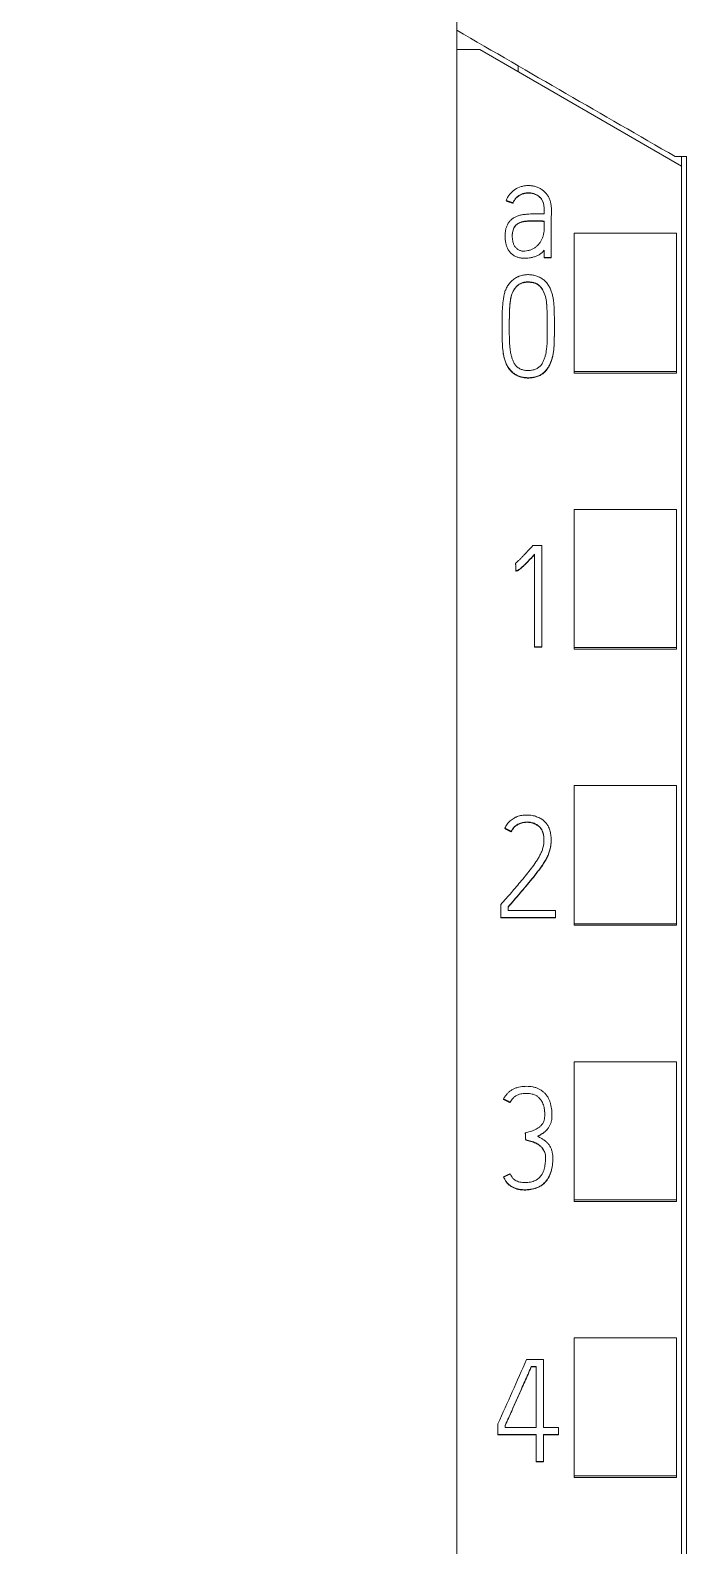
# Model space of a CAD drawing. Header units: millimetres. Extents: x 1359 to 3577, y 1333 to 3557.
# Drawn here: x 2793.03 to 2805.95, y 3288.5 to 3318.14 of the extents above; entities that cross this region are included whole.
import ezdxf

# ---------------------------------------------------------------- set-up
doc = ezdxf.new("R2010")
doc.units = ezdxf.units.MM
doc.set_wipeout_variables(frame=1)
doc.layers.add('000-PI-Oprema', color=30, linetype='Continuous', lineweight=5)
doc.layers.add('002-PI-Kabelska kanalica', color=150, linetype='Continuous')

# ---------------------------------------------------------------- blocks, each defined once
blk = doc.blocks.new('S7-1500 DQ HF - 6ES7522-1BL01-0AB0')
blk.add_wipeout([(0, 147), (34.8, 147), (34.8, 0), (0, 0)])
at = {"layer": '000-PI-Oprema', "color": 0, "linetype": 'ByBlock', "lineweight": 0}
for p, q in [((0, 134.961), (0, 134.681)), ((0, 134.681), (0, 21.262)), ((0.45, 134.681), (0, 134.681)), ((0.45, 134.681), (4.4, 132.4)), ((1.2, 134.248), (1.2, 134.365)), ((4.5, 132.586), (4.278, 132.586)), ((4.5, 132.586), (4.278, 132.586)), ((4.4, 132.586), (4.4, 132.4)), ((4.4, 132.4), (4.4, 23.585)), ((0.97, 131.724), (0.97, 131.717)), ((1.103, 131.679), (1.103, 131.673)), ((1.711, 131.324), (1.711, 131.186)), ((1.854, 131.523), (1.854, 131.529)), ((0.947, 131.034), (0.947, 131.028)), ((2.3, 128.383), (2.3, 131.086)), ((4.3, 131.086), (2.3, 131.086)), ((4.3, 128.383), (4.3, 131.086)), ((1.711, 130.755), (1.711, 130.612)), ((1.711, 130.612), (1.711, 130.605)), ((1.711, 130.612), (1.852, 130.612)), ((1.852, 130.605), (1.711, 130.605)), ((1.852, 130.612), (1.852, 130.605)), ((0.888, 129.28), (0.888, 129.273)), ((1.912, 129.232), (1.912, 129.238)), ((2.3, 128.349), (2.3, 128.383)), ((4.3, 128.383), (2.3, 128.383)), ((4.3, 128.349), (4.3, 128.383)), ((4.3, 128.349), (2.3, 128.349)), ((2.3, 122.981), (2.3, 125.684)), ((4.3, 125.684), (2.3, 125.684)), ((4.3, 122.981), (4.3, 125.684)), ((1.664, 124.977), (1.489, 124.977)), ((1.525, 124.806), (1.525, 122.995)), ((1.664, 122.995), (1.664, 124.977)), ((1.153, 124.632), (1.153, 124.626)), ((1.161, 124.485), (1.161, 124.479)), ((1.525, 122.995), (1.525, 122.989)), ((1.525, 122.995), (1.664, 122.995)), ((1.664, 122.989), (1.525, 122.989)), ((1.664, 122.995), (1.664, 122.989)), ((4.3, 122.981), (2.3, 122.981)), ((2.3, 122.949), (2.3, 122.981)), ((4.3, 122.949), (2.3, 122.949)), ((4.3, 122.949), (4.3, 122.981)), ((2.3, 117.58), (2.3, 120.283)), ((4.3, 120.283), (2.3, 120.283)), ((4.3, 117.58), (4.3, 120.283)), ((0.942, 119.448), (0.942, 119.442)), ((1.067, 119.385), (1.067, 119.378)), ((1.849, 119.217), (1.849, 119.223)), ((0.867, 117.957), (0.867, 117.703)), ((0.867, 117.703), (1.933, 117.703)), ((0.867, 117.703), (0.867, 117.697)), ((1.933, 117.697), (0.867, 117.697)), ((1.006, 117.841), (1.006, 117.907)), ((1.933, 117.841), (1.006, 117.841)), ((1.933, 117.703), (1.933, 117.841)), ((1.933, 117.703), (1.933, 117.697)), ((4.3, 117.58), (2.3, 117.58)), ((2.3, 117.549), (2.3, 117.58)), ((4.3, 117.549), (2.3, 117.549)), ((4.3, 117.549), (4.3, 117.58)), ((2.3, 112.178), (2.3, 114.881)), ((4.3, 114.881), (2.3, 114.881)), ((4.3, 112.178), (4.3, 114.881)), ((0.919, 114.15), (0.919, 114.144)), ((1.046, 114.087), (1.046, 114.081)), ((1.865, 113.833), (1.865, 113.839)), ((1.343, 113.487), (1.343, 113.481)), ((1.351, 113.349), (1.351, 113.343)), ((1.881, 112.982), (1.881, 112.989)), ((0.919, 112.628), (0.919, 112.622)), ((4.3, 112.178), (2.3, 112.178)), ((2.3, 112.149), (2.3, 112.178)), ((4.3, 112.149), (2.3, 112.149)), ((4.3, 112.149), (4.3, 112.178)), ((2.3, 106.777), (2.3, 109.479)), ((4.3, 109.479), (2.3, 109.479)), ((4.3, 106.777), (4.3, 109.479)), ((1.368, 109.054), (1.698, 109.054)), ((1.46, 108.916), (1.46, 108.909)), ((1.557, 108.916), (1.46, 108.916)), ((1.46, 108.909), (1.557, 108.909)), ((1.557, 107.727), (1.557, 108.916)), ((1.698, 109.054), (1.698, 107.727)), ((0.808, 107.589), (0.808, 107.794)), ((0.946, 107.763), (0.946, 107.727)), ((0.946, 107.727), (1.557, 107.727)), ((1.698, 107.727), (1.992, 107.727)), ((1.992, 107.727), (1.992, 107.589)), ((0.808, 107.589), (0.808, 107.583)), ((1.557, 107.589), (0.808, 107.589)), ((0.808, 107.583), (1.557, 107.583)), ((1.557, 107.062), (1.557, 107.589)), ((1.698, 107.589), (1.698, 107.062)), ((1.992, 107.589), (1.698, 107.589)), ((1.698, 107.583), (1.992, 107.583)), ((1.992, 107.589), (1.992, 107.583)), ((1.557, 107.062), (1.557, 107.055)), ((1.698, 107.062), (1.557, 107.062)), ((1.557, 107.055), (1.698, 107.055)), ((1.698, 107.062), (1.698, 107.055)), ((2.3, 106.749), (2.3, 106.777)), ((4.3, 106.777), (2.3, 106.777)), ((4.3, 106.749), (2.3, 106.749)), ((4.3, 106.749), (4.3, 106.777))]:
    blk.add_line(p, q, dxfattribs=at)
blk.add_polyline3d([(0.97, 131.717, 0), (0.973, 131.717, 0), (0.975, 131.716, 0), (0.978, 131.715, 0), (0.981, 131.714, 0), (0.983, 131.713, 0), (0.986, 131.712, 0), (0.989, 131.711, 0), (0.991, 131.71, 0), (0.994, 131.709, 0), (0.997, 131.709, 0), (0.999, 131.708, 0), (1.002, 131.707, 0), (1.005, 131.706, 0), (1.007, 131.705, 0), (1.01, 131.704, 0), (1.013, 131.703, 0), (1.015, 131.702, 0), (1.018, 131.702, 0), (1.021, 131.701, 0), (1.023, 131.7, 0), (1.026, 131.699, 0), (1.029, 131.698, 0), (1.031, 131.697, 0), (1.034, 131.696, 0), (1.037, 131.695, 0), (1.039, 131.694, 0), (1.042, 131.694, 0), (1.045, 131.693, 0), (1.047, 131.692, 0), (1.05, 131.691, 0), (1.053, 131.69, 0), (1.055, 131.689, 0), (1.058, 131.688, 0), (1.061, 131.687, 0), (1.063, 131.687, 0), (1.066, 131.686, 0), (1.069, 131.685, 0), (1.071, 131.684, 0), (1.074, 131.683, 0), (1.077, 131.682, 0), (1.079, 131.681, 0), (1.082, 131.68, 0), (1.085, 131.679, 0), (1.087, 131.679, 0), (1.09, 131.678, 0), (1.093, 131.677, 0), (1.095, 131.676, 0), (1.098, 131.675, 0), (1.101, 131.674, 0), (1.103, 131.673, 0)], dxfattribs=at)
at = {"layer": '000-PI-Oprema', "color": 7, "linetype": 'Continuous', "lineweight": 13}
blk.add_ellipse((-13.128, 13.496), major_axis=(445.97, 1008.13), ratio=0.023126, start_param=1.486101, end_param=1.487357, dxfattribs=at)
at = {"layer": '000-PI-Oprema', "color": 0, "linetype": 'ByBlock', "lineweight": 0}
for points in [[(4.278, 132.586), (2.852, 133.409), (1.426, 134.232), (0, 135.056)], [(1.854, 131.523), (1.854, 131.496), (1.854, 131.469), (1.853, 131.442)]]:
    blk.add_open_spline(points, degree=3, dxfattribs=at)
for points, knots in [([(4.5, 132.586), (4.5, 129.542), (4.5, 119.972), (4.5, 105.802), (4.5, 91.235), (4.5, 77.025), (4.5, 62.731), (4.5, 47.245), (4.5, 34.605), (4.5, 26.64), (4.5, 23.299)], [0, 0, 0, 0, 0.083934, 0.263736, 0.389889, 0.484142, 0.653794, 0.78188, 0.908517, 1, 1, 1, 1]), ([(1.852, 130.612), (1.852, 130.704), (1.852, 130.797), (1.852, 130.936), (1.852, 130.983), (1.852, 131.076), (1.852, 131.122), (1.852, 131.191), (1.852, 131.215), (1.852, 131.261), (1.852, 131.307), (1.851, 131.354), (1.852, 131.4), (1.852, 131.423), (1.854, 131.493), (1.856, 131.539), (1.852, 131.609), (1.849, 131.632), (1.841, 131.678), (1.836, 131.7), (1.822, 131.745), (1.814, 131.766), (1.798, 131.797), (1.792, 131.808), (1.78, 131.827), (1.774, 131.837), (1.753, 131.865), (1.738, 131.882), (1.712, 131.906), (1.704, 131.914), (1.685, 131.928), (1.676, 131.935), (1.647, 131.955), (1.627, 131.966), (1.595, 131.981), (1.584, 131.985), (1.562, 131.993), (1.551, 131.997), (1.517, 132.006), (1.494, 132.011), (1.46, 132.016), (1.448, 132.017), (1.425, 132.019), (1.413, 132.019), (1.378, 132.019), (1.355, 132.017), (1.32, 132.012), (1.309, 132.01), (1.286, 132.005), (1.275, 132.002), (1.219, 131.986), (1.177, 131.966), (1.118, 131.927), (1.1, 131.913), (1.066, 131.882), (1.05, 131.865), (1.028, 131.837), (1.022, 131.828), (1.009, 131.808), (0.991, 131.778), (0.978, 131.746), (0.97, 131.724)], [0, 0, 0, 0, 0.125, 0.125, 0.1875, 0.1875, 0.25, 0.25, 0.28125, 0.28125, 0.3125, 0.34375, 0.34375, 0.375, 0.375, 0.4375, 0.4375, 0.46875, 0.46875, 0.5, 0.5, 0.53125, 0.53125, 0.546875, 0.546875, 0.5625, 0.5625, 0.59375, 0.59375, 0.609375, 0.609375, 0.625, 0.625, 0.65625, 0.65625, 0.671875, 0.671875, 0.6875, 0.6875, 0.71875, 0.71875, 0.734375, 0.734375, 0.75, 0.75, 0.78125, 0.78125, 0.796875, 0.796875, 0.8125, 0.8125, 0.875, 0.875, 0.90625, 0.90625, 0.9375, 0.9375, 0.953125, 0.953125, 0.96875, 1, 1, 1, 1]), ([(1.103, 131.679), (1.11, 131.699), (1.118, 131.717), (1.134, 131.744), (1.14, 131.752), (1.152, 131.769), (1.159, 131.776), (1.181, 131.798), (1.197, 131.81), (1.231, 131.833), (1.249, 131.842), (1.287, 131.858), (1.306, 131.864), (1.347, 131.873), (1.367, 131.876), (1.397, 131.878), (1.408, 131.878), (1.428, 131.877), (1.438, 131.876), (1.469, 131.873), (1.489, 131.869), (1.518, 131.86), (1.528, 131.857), (1.547, 131.849), (1.556, 131.845), (1.583, 131.83), (1.6, 131.818), (1.623, 131.798), (1.631, 131.791), (1.645, 131.776), (1.657, 131.76), (1.668, 131.743), (1.678, 131.725), (1.683, 131.716), (1.695, 131.687), (1.7, 131.668), (1.706, 131.638), (1.707, 131.628), (1.709, 131.607), (1.71, 131.597), (1.711, 131.566), (1.711, 131.546), (1.711, 131.505), (1.711, 131.485), (1.711, 131.464)], [0, 0, 0, 0, 0.0625, 0.0625, 0.09375, 0.09375, 0.125, 0.125, 0.1875, 0.1875, 0.25, 0.25, 0.3125, 0.3125, 0.375, 0.375, 0.40625, 0.40625, 0.4375, 0.4375, 0.5, 0.5, 0.53125, 0.53125, 0.5625, 0.5625, 0.625, 0.625, 0.65625, 0.65625, 0.6875, 0.71875, 0.71875, 0.75, 0.75, 0.8125, 0.8125, 0.84375, 0.84375, 0.875, 0.875, 0.9375, 0.9375, 1, 1, 1, 1]), ([(1.711, 131.551), (1.711, 131.561), (1.711, 131.57), (1.71, 131.59), (1.709, 131.601), (1.707, 131.621), (1.706, 131.631), (1.7, 131.661), (1.695, 131.681), (1.683, 131.709), (1.679, 131.718), (1.669, 131.736), (1.658, 131.753), (1.645, 131.769), (1.631, 131.784), (1.624, 131.792), (1.601, 131.812), (1.584, 131.824), (1.557, 131.838), (1.548, 131.842), (1.529, 131.85), (1.509, 131.857), (1.489, 131.862), (1.469, 131.866), (1.459, 131.868), (1.428, 131.871), (1.408, 131.872), (1.377, 131.87), (1.367, 131.869), (1.347, 131.867), (1.337, 131.865), (1.307, 131.858), (1.287, 131.852), (1.259, 131.84), (1.25, 131.836), (1.231, 131.826), (1.222, 131.821), (1.197, 131.804), (1.181, 131.792), (1.159, 131.77), (1.152, 131.762), (1.14, 131.746), (1.128, 131.729), (1.119, 131.711), (1.11, 131.693), (1.107, 131.683), (1.103, 131.673)], [0, 0, 0, 0, 0.033132, 0.033132, 0.067663, 0.067663, 0.102194, 0.102194, 0.171256, 0.171256, 0.205787, 0.205787, 0.240318, 0.274849, 0.274849, 0.30938, 0.30938, 0.378442, 0.378442, 0.412973, 0.412973, 0.447504, 0.482035, 0.482035, 0.516566, 0.516566, 0.585628, 0.585628, 0.620159, 0.620159, 0.65469, 0.65469, 0.723752, 0.723752, 0.758283, 0.758283, 0.792814, 0.792814, 0.861876, 0.861876, 0.896407, 0.896407, 0.930938, 0.965469, 0.965469, 1, 1, 1, 1]), ([(1.711, 131.464), (1.667, 131.465), (1.623, 131.465), (1.556, 131.465), (1.534, 131.464), (1.49, 131.464), (1.446, 131.463), (1.402, 131.461), (1.358, 131.457), (1.336, 131.455), (1.293, 131.449), (1.271, 131.446), (1.239, 131.438), (1.228, 131.436), (1.207, 131.429), (1.196, 131.426), (1.165, 131.414), (1.146, 131.405), (1.108, 131.383), (1.09, 131.37), (1.057, 131.341), (1.041, 131.326), (1.015, 131.292), (1.003, 131.273), (0.984, 131.233), (0.976, 131.213), (0.963, 131.171), (0.958, 131.15), (0.953, 131.118), (0.951, 131.107), (0.949, 131.085), (0.947, 131.052), (0.947, 131.02), (0.949, 130.977), (0.951, 130.955), (0.955, 130.923), (0.957, 130.912), (0.961, 130.89), (0.964, 130.88), (0.972, 130.848), (0.979, 130.827), (0.992, 130.797), (0.996, 130.787), (1.007, 130.768), (1.012, 130.758), (1.03, 130.731), (1.044, 130.714), (1.067, 130.69), (1.075, 130.683), (1.092, 130.669), (1.101, 130.662), (1.128, 130.644), (1.148, 130.634), (1.178, 130.622), (1.189, 130.618), (1.21, 130.612), (1.221, 130.609), (1.253, 130.602), (1.275, 130.599), (1.318, 130.597), (1.341, 130.597), (1.385, 130.6), (1.406, 130.602), (1.45, 130.609), (1.471, 130.613), (1.503, 130.62), (1.514, 130.623), (1.535, 130.629), (1.546, 130.633), (1.577, 130.644), (1.596, 130.653), (1.624, 130.671), (1.633, 130.677), (1.651, 130.691), (1.659, 130.698), (1.683, 130.721), (1.697, 130.738), (1.711, 130.755)], [0, 0, 0, 0, 0.0625, 0.0625, 0.09375, 0.09375, 0.125, 0.15625, 0.15625, 0.1875, 0.1875, 0.21875, 0.21875, 0.234375, 0.234375, 0.25, 0.25, 0.28125, 0.28125, 0.3125, 0.3125, 0.34375, 0.34375, 0.375, 0.375, 0.40625, 0.40625, 0.4375, 0.4375, 0.453125, 0.453125, 0.46875, 0.5, 0.5, 0.53125, 0.53125, 0.546875, 0.546875, 0.5625, 0.5625, 0.59375, 0.59375, 0.609375, 0.609375, 0.625, 0.625, 0.65625, 0.65625, 0.671875, 0.671875, 0.6875, 0.6875, 0.71875, 0.71875, 0.734375, 0.734375, 0.75, 0.75, 0.78125, 0.78125, 0.8125, 0.8125, 0.84375, 0.84375, 0.875, 0.875, 0.890625, 0.890625, 0.90625, 0.90625, 0.9375, 0.9375, 0.953125, 0.953125, 0.96875, 0.96875, 1, 1, 1, 1]), ([(1.711, 131.186), (1.712, 131.146), (1.708, 131.107), (1.698, 131.06), (1.696, 131.05), (1.691, 131.031), (1.688, 131.022), (1.678, 130.994), (1.671, 130.976), (1.654, 130.941), (1.644, 130.924), (1.628, 130.9), (1.622, 130.892), (1.61, 130.876), (1.603, 130.869), (1.583, 130.847), (1.569, 130.833), (1.539, 130.809), (1.522, 130.798), (1.497, 130.784), (1.488, 130.779), (1.47, 130.771), (1.461, 130.767), (1.433, 130.756), (1.414, 130.75), (1.376, 130.741), (1.356, 130.738), (1.327, 130.736), (1.317, 130.736), (1.297, 130.736), (1.287, 130.737), (1.258, 130.742), (1.239, 130.748), (1.212, 130.761), (1.203, 130.765), (1.187, 130.776), (1.179, 130.782), (1.165, 130.796), (1.158, 130.803), (1.145, 130.818), (1.14, 130.826), (1.129, 130.843), (1.124, 130.852), (1.116, 130.87), (1.113, 130.879), (1.103, 130.907), (1.099, 130.926), (1.094, 130.955), (1.093, 130.965), (1.09, 130.984), (1.086, 131.033), (1.088, 131.081), (1.099, 131.13), (1.102, 131.139), (1.107, 131.158), (1.111, 131.168), (1.122, 131.195), (1.132, 131.212), (1.15, 131.236), (1.156, 131.244), (1.17, 131.257), (1.178, 131.264), (1.194, 131.275), (1.203, 131.281), (1.22, 131.29), (1.229, 131.294), (1.257, 131.306), (1.276, 131.311), (1.315, 131.32), (1.334, 131.322), (1.374, 131.326), (1.394, 131.327), (1.433, 131.328), (1.453, 131.328), (1.513, 131.329), (1.552, 131.33), (1.631, 131.329), (1.671, 131.326), (1.711, 131.324)], [0, 0, 0, 0, 0.0625, 0.0625, 0.078125, 0.078125, 0.09375, 0.09375, 0.125, 0.125, 0.15625, 0.15625, 0.171875, 0.171875, 0.1875, 0.1875, 0.21875, 0.21875, 0.25, 0.25, 0.265625, 0.265625, 0.28125, 0.28125, 0.3125, 0.3125, 0.34375, 0.34375, 0.359375, 0.359375, 0.375, 0.375, 0.40625, 0.40625, 0.421875, 0.421875, 0.4375, 0.4375, 0.453125, 0.453125, 0.46875, 0.46875, 0.484375, 0.484375, 0.5, 0.5, 0.53125, 0.53125, 0.546875, 0.546875, 0.5625, 0.625, 0.625, 0.640625, 0.640625, 0.65625, 0.65625, 0.6875, 0.6875, 0.703125, 0.703125, 0.71875, 0.71875, 0.734375, 0.734375, 0.75, 0.75, 0.78125, 0.78125, 0.8125, 0.8125, 0.84375, 0.84375, 0.875, 0.875, 0.9375, 0.9375, 1, 1, 1, 1]), ([(1.711, 131.317), (1.672, 131.32), (1.633, 131.322), (1.556, 131.324), (1.518, 131.323), (1.46, 131.322), (1.441, 131.322), (1.402, 131.321), (1.383, 131.32), (1.344, 131.317), (1.325, 131.315), (1.297, 131.31), (1.287, 131.307), (1.268, 131.302), (1.258, 131.299), (1.23, 131.289), (1.212, 131.281), (1.187, 131.264), (1.179, 131.258), (1.164, 131.245), (1.157, 131.238), (1.144, 131.223), (1.139, 131.215), (1.128, 131.198), (1.123, 131.19), (1.115, 131.172), (1.111, 131.163), (1.105, 131.144), (1.102, 131.134), (1.091, 131.093), (1.088, 131.061), (1.088, 131.028)], [0, 0, 0, 0, 0.14645, 0.14645, 0.292901, 0.292901, 0.366126, 0.366126, 0.439351, 0.439351, 0.512576, 0.512576, 0.549189, 0.549189, 0.585802, 0.585802, 0.659027, 0.659027, 0.695639, 0.695639, 0.732252, 0.732252, 0.768865, 0.768865, 0.805477, 0.805477, 0.84209, 0.84209, 0.878702, 0.878702, 1, 1, 1, 1]), ([(1.229, 130.248), (1.254, 130.257), (1.28, 130.264), (1.333, 130.274), (1.36, 130.276), (1.414, 130.277), (1.441, 130.275), (1.495, 130.268), (1.521, 130.262), (1.573, 130.247), (1.598, 130.238), (1.635, 130.22), (1.647, 130.214), (1.67, 130.2), (1.681, 130.192), (1.713, 130.168), (1.733, 130.15), (1.759, 130.119), (1.767, 130.109), (1.783, 130.087), (1.791, 130.076), (1.812, 130.041), (1.824, 130.017), (1.845, 129.968), (1.854, 129.943), (1.866, 129.905), (1.869, 129.892), (1.876, 129.866), (1.885, 129.827), (1.899, 129.736), (1.905, 129.657), (1.909, 129.551), (1.91, 129.499), (1.912, 129.393), (1.912, 129.34), (1.912, 129.234), (1.912, 129.129), (1.91, 129.023), (1.907, 128.917), (1.905, 128.865), (1.893, 128.76), (1.885, 128.708), (1.868, 128.643), (1.864, 128.63), (1.856, 128.604), (1.851, 128.591), (1.837, 128.553), (1.826, 128.529), (1.808, 128.493), (1.801, 128.481), (1.787, 128.458), (1.78, 128.447), (1.756, 128.414), (1.739, 128.394), (1.71, 128.366), (1.7, 128.357), (1.678, 128.341), (1.667, 128.333), (1.632, 128.312), (1.608, 128.3), (1.57, 128.286), (1.557, 128.282), (1.531, 128.274), (1.518, 128.271), (1.478, 128.264), (1.451, 128.261), (1.397, 128.259), (1.37, 128.26), (1.316, 128.266), (1.289, 128.271), (1.25, 128.281), (1.237, 128.285), (1.212, 128.295), (1.199, 128.3), (1.162, 128.317), (1.139, 128.33), (1.106, 128.354), (1.096, 128.363), (1.076, 128.381), (1.066, 128.391), (1.039, 128.421), (1.023, 128.442), (1.001, 128.477), (0.994, 128.488), (0.981, 128.512), (0.975, 128.524), (0.958, 128.561), (0.949, 128.586), (0.937, 128.624), (0.933, 128.637), (0.927, 128.664), (0.924, 128.677), (0.915, 128.716), (0.911, 128.743), (0.893, 128.875), (0.891, 128.982), (0.888, 129.142), (0.888, 129.195), (0.888, 129.302), (0.888, 129.355), (0.889, 129.462), (0.89, 129.515), (0.895, 129.621), (0.899, 129.674), (0.91, 129.78), (0.917, 129.833), (0.935, 129.911), (0.943, 129.937), (0.956, 129.976), (0.962, 129.988), (0.973, 130.013), (0.979, 130.025), (0.998, 130.061), (1.014, 130.084), (1.04, 130.116), (1.049, 130.126), (1.068, 130.146), (1.078, 130.155), (1.109, 130.182), (1.131, 130.198), (1.166, 130.219), (1.178, 130.226), (1.197, 130.234), (1.206, 130.239), (1.216, 130.243), (1.222, 130.245), (1.226, 130.247), (1.229, 130.248)], [0, 0, 0, 0, 0.015625, 0.015625, 0.03125, 0.03125, 0.046875, 0.046875, 0.0625, 0.0625, 0.078125, 0.078125, 0.085938, 0.085938, 0.09375, 0.09375, 0.109375, 0.109375, 0.117188, 0.117188, 0.125, 0.125, 0.140625, 0.140625, 0.15625, 0.15625, 0.164063, 0.164063, 0.171875, 0.1875, 0.21875, 0.21875, 0.25, 0.25, 0.28125, 0.28125, 0.3125, 0.34375, 0.34375, 0.375, 0.375, 0.40625, 0.40625, 0.414063, 0.414063, 0.421875, 0.421875, 0.4375, 0.4375, 0.445313, 0.445313, 0.453125, 0.453125, 0.46875, 0.46875, 0.476562, 0.476562, 0.484375, 0.484375, 0.5, 0.5, 0.507812, 0.507812, 0.515625, 0.515625, 0.53125, 0.53125, 0.546875, 0.546875, 0.5625, 0.5625, 0.570312, 0.570312, 0.578125, 0.578125, 0.59375, 0.59375, 0.601562, 0.601562, 0.609375, 0.609375, 0.625, 0.625, 0.632812, 0.632812, 0.640625, 0.640625, 0.65625, 0.65625, 0.664062, 0.664062, 0.671875, 0.671875, 0.6875, 0.6875, 0.75, 0.75, 0.78125, 0.78125, 0.8125, 0.8125, 0.84375, 0.84375, 0.875, 0.875, 0.90625, 0.90625, 0.921875, 0.921875, 0.929687, 0.929687, 0.9375, 0.9375, 0.953125, 0.953125, 0.960937, 0.960937, 0.96875, 0.96875, 0.984375, 0.984375, 0.992188, 0.992188, 0.996094, 0.998047, 0.998047, 1, 1, 1, 1]), ([(1.572, 130.095), (1.592, 130.084), (1.609, 130.071), (1.641, 130.04), (1.656, 130.022), (1.681, 129.985), (1.692, 129.966), (1.711, 129.926), (1.719, 129.905), (1.741, 129.841), (1.749, 129.798), (1.758, 129.732), (1.76, 129.71), (1.763, 129.665), (1.764, 129.643), (1.77, 129.532), (1.772, 129.443), (1.774, 129.265), (1.773, 129.176), (1.771, 129.042), (1.77, 128.975), (1.767, 128.909), (1.763, 128.864), (1.761, 128.842), (1.753, 128.776), (1.745, 128.732), (1.728, 128.668), (1.722, 128.646), (1.706, 128.604), (1.698, 128.583), (1.682, 128.554), (1.677, 128.544), (1.665, 128.525), (1.658, 128.516), (1.637, 128.49), (1.621, 128.474), (1.594, 128.454), (1.585, 128.448), (1.565, 128.437), (1.555, 128.432), (1.534, 128.423), (1.524, 128.419), (1.502, 128.413), (1.491, 128.41), (1.458, 128.403), (1.436, 128.401), (1.403, 128.4), (1.391, 128.4), (1.369, 128.401), (1.358, 128.402), (1.324, 128.406), (1.303, 128.411), (1.27, 128.421), (1.26, 128.425), (1.239, 128.434), (1.219, 128.445), (1.201, 128.457), (1.183, 128.471), (1.175, 128.479), (1.159, 128.495), (1.152, 128.503), (1.139, 128.521), (1.132, 128.531), (1.115, 128.559), (1.106, 128.58), (1.089, 128.621), (1.082, 128.642), (1.07, 128.685), (1.064, 128.706), (1.055, 128.75), (1.044, 128.815), (1.039, 128.88), (1.031, 129.012), (1.029, 129.099), (1.029, 129.231), (1.03, 129.275), (1.03, 129.363), (1.03, 129.407), (1.032, 129.495), (1.033, 129.539), (1.037, 129.626), (1.039, 129.67), (1.048, 129.758), (1.054, 129.801), (1.067, 129.855), (1.069, 129.866), (1.076, 129.887), (1.079, 129.897), (1.091, 129.928), (1.1, 129.948), (1.121, 129.986), (1.134, 130.004), (1.162, 130.039), (1.177, 130.054), (1.202, 130.076), (1.211, 130.082), (1.23, 130.094), (1.239, 130.1), (1.259, 130.109), (1.27, 130.114), (1.291, 130.121), (1.301, 130.124), (1.334, 130.13), (1.356, 130.133), (1.389, 130.134), (1.4, 130.134), (1.422, 130.133), (1.433, 130.132), (1.466, 130.128), (1.488, 130.125), (1.52, 130.117), (1.531, 130.113), (1.547, 130.107), (1.554, 130.104), (1.562, 130.101), (1.567, 130.098), (1.569, 130.097), (1.572, 130.095)], [0, 0, 0, 0, 0.015625, 0.015625, 0.03125, 0.03125, 0.046875, 0.046875, 0.0625, 0.0625, 0.09375, 0.09375, 0.109375, 0.109375, 0.125, 0.125, 0.1875, 0.1875, 0.25, 0.25, 0.28125, 0.296875, 0.296875, 0.3125, 0.3125, 0.34375, 0.34375, 0.359375, 0.359375, 0.375, 0.375, 0.382813, 0.382813, 0.390625, 0.390625, 0.40625, 0.40625, 0.414063, 0.414063, 0.421875, 0.421875, 0.429688, 0.429688, 0.4375, 0.4375, 0.453125, 0.453125, 0.460938, 0.460938, 0.46875, 0.46875, 0.484375, 0.484375, 0.492188, 0.492188, 0.5, 0.507813, 0.507813, 0.515625, 0.515625, 0.523438, 0.523438, 0.53125, 0.53125, 0.546875, 0.546875, 0.5625, 0.5625, 0.578125, 0.578125, 0.59375, 0.625, 0.625, 0.6875, 0.6875, 0.71875, 0.71875, 0.75, 0.75, 0.78125, 0.78125, 0.8125, 0.8125, 0.84375, 0.84375, 0.851563, 0.851563, 0.859375, 0.859375, 0.875, 0.875, 0.890625, 0.890625, 0.90625, 0.90625, 0.914063, 0.914063, 0.921875, 0.921875, 0.929688, 0.929688, 0.9375, 0.9375, 0.953125, 0.953125, 0.960938, 0.960938, 0.96875, 0.96875, 0.984375, 0.984375, 0.992188, 0.992188, 0.996094, 0.998047, 0.998047, 1, 1, 1, 1]), ([(1.572, 130.089), (1.552, 130.1), (1.531, 130.108), (1.499, 130.116), (1.488, 130.118), (1.466, 130.122), (1.455, 130.123), (1.421, 130.127), (1.399, 130.128), (1.355, 130.126), (1.332, 130.124), (1.299, 130.117), (1.288, 130.114), (1.267, 130.107), (1.257, 130.102), (1.237, 130.092), (1.227, 130.087), (1.208, 130.074), (1.2, 130.067), (1.182, 130.053), (1.174, 130.045), (1.159, 130.029), (1.152, 130.02), (1.131, 129.994), (1.118, 129.975), (1.102, 129.946), (1.098, 129.936), (1.088, 129.915), (1.084, 129.905), (1.073, 129.873), (1.067, 129.852), (1.052, 129.787), (1.047, 129.743), (1.039, 129.655), (1.036, 129.611), (1.032, 129.522), (1.031, 129.478), (1.03, 129.389), (1.03, 129.345), (1.03, 129.262), (1.029, 129.223), (1.029, 129.184)], [0, 0, 0, 0, 0.050638, 0.050638, 0.075957, 0.075957, 0.101276, 0.101276, 0.151914, 0.151914, 0.202552, 0.202552, 0.227871, 0.227871, 0.25319, 0.25319, 0.278509, 0.278509, 0.303828, 0.303828, 0.329147, 0.329147, 0.354466, 0.354466, 0.405104, 0.405104, 0.430423, 0.430423, 0.455742, 0.455742, 0.50638, 0.50638, 0.607656, 0.607656, 0.708933, 0.708933, 0.810209, 0.810209, 0.911485, 0.911485, 1, 1, 1, 1]), ([(1.773, 129.28), (1.773, 129.305), (1.773, 129.33), (1.772, 129.443), (1.77, 129.532), (1.763, 129.664), (1.76, 129.708), (1.749, 129.795), (1.74, 129.838), (1.719, 129.9), (1.71, 129.921), (1.696, 129.951), (1.691, 129.96), (1.68, 129.98), (1.668, 129.999), (1.655, 130.016), (1.641, 130.033), (1.633, 130.042), (1.617, 130.057), (1.609, 130.064), (1.595, 130.074), (1.591, 130.078), (1.582, 130.084), (1.577, 130.087), (1.572, 130.089)], [0, 0, 0, 0, 0.086827, 0.086827, 0.391218, 0.391218, 0.543414, 0.543414, 0.695609, 0.695609, 0.771707, 0.771707, 0.809756, 0.809756, 0.847805, 0.885853, 0.885853, 0.923902, 0.923902, 0.961951, 0.961951, 0.980976, 0.980976, 1, 1, 1, 1]), ([(0.888, 129.273), (0.888, 129.211), (0.888, 129.148), (0.89, 129.032), (0.891, 128.978), (0.896, 128.872), (0.9, 128.818), (0.914, 128.712), (0.924, 128.659), (0.944, 128.595), (0.948, 128.582), (0.958, 128.557), (0.963, 128.545), (0.979, 128.508), (0.992, 128.485), (1.013, 128.451), (1.02, 128.44), (1.037, 128.418), (1.045, 128.408), (1.072, 128.378), (1.092, 128.359), (1.124, 128.335), (1.135, 128.328), (1.158, 128.314), (1.17, 128.307), (1.207, 128.29), (1.232, 128.28), (1.271, 128.269), (1.284, 128.266), (1.311, 128.261), (1.324, 128.259), (1.364, 128.254), (1.391, 128.253), (1.431, 128.254), (1.445, 128.255), (1.472, 128.257), (1.485, 128.259), (1.525, 128.266), (1.551, 128.273), (1.589, 128.286), (1.601, 128.292), (1.626, 128.303), (1.638, 128.309), (1.673, 128.33), (1.694, 128.345), (1.724, 128.373), (1.734, 128.383), (1.752, 128.403), (1.769, 128.424), (1.784, 128.446), (1.798, 128.469), (1.805, 128.481), (1.823, 128.516), (1.834, 128.541), (1.854, 128.591), (1.862, 128.616), (1.876, 128.668), (1.882, 128.694), (1.892, 128.747), (1.895, 128.773), (1.904, 128.853), (1.907, 128.906), (1.91, 129.012), (1.911, 129.065), (1.912, 129.156), (1.912, 129.194), (1.912, 129.232)], [0, 0, 0, 0, 0.073866, 0.073866, 0.136839, 0.136839, 0.199811, 0.199811, 0.262783, 0.262783, 0.278526, 0.278526, 0.29427, 0.29427, 0.325756, 0.325756, 0.341499, 0.341499, 0.357242, 0.357242, 0.388728, 0.388728, 0.404471, 0.404471, 0.420214, 0.420214, 0.4517, 0.4517, 0.467443, 0.467443, 0.483186, 0.483186, 0.514673, 0.514673, 0.530416, 0.530416, 0.546159, 0.546159, 0.577645, 0.577645, 0.593388, 0.593388, 0.609131, 0.609131, 0.640617, 0.640617, 0.65636, 0.65636, 0.672103, 0.687846, 0.687846, 0.703589, 0.703589, 0.735076, 0.735076, 0.766562, 0.766562, 0.798048, 0.798048, 0.829534, 0.829534, 0.892506, 0.892506, 0.955479, 0.955479, 1, 1, 1, 1]), ([(1.489, 124.977), (1.462, 124.947), (1.435, 124.917), (1.381, 124.858), (1.353, 124.829), (1.312, 124.785), (1.298, 124.77), (1.271, 124.741), (1.256, 124.727), (1.228, 124.699), (1.213, 124.685), (1.183, 124.658), (1.168, 124.645), (1.153, 124.632)], [0, 0, 0, 0, 0.25, 0.25, 0.5, 0.5, 0.625, 0.625, 0.75, 0.75, 0.875, 0.875, 1, 1, 1, 1]), ([(1.161, 124.485), (1.167, 124.485), (1.172, 124.486), (1.182, 124.488), (1.187, 124.49), (1.197, 124.493), (1.201, 124.495), (1.21, 124.5), (1.214, 124.503), (1.227, 124.512), (1.235, 124.518), (1.251, 124.531), (1.259, 124.538), (1.282, 124.558), (1.297, 124.572), (1.326, 124.6), (1.341, 124.614), (1.384, 124.658), (1.413, 124.687), (1.469, 124.746), (1.497, 124.776), (1.525, 124.806)], [0, 0, 0, 0, 0.03125, 0.03125, 0.0625, 0.0625, 0.09375, 0.09375, 0.125, 0.125, 0.1875, 0.1875, 0.25, 0.25, 0.375, 0.375, 0.5, 0.5, 0.75, 0.75, 1, 1, 1, 1]), ([(1.525, 124.799), (1.497, 124.77), (1.469, 124.74), (1.413, 124.681), (1.384, 124.651), (1.341, 124.608), (1.326, 124.594), (1.297, 124.565), (1.282, 124.552), (1.259, 124.531), (1.251, 124.525), (1.235, 124.512), (1.227, 124.506), (1.214, 124.497), (1.21, 124.494), (1.201, 124.489), (1.197, 124.487), (1.187, 124.483), (1.182, 124.482), (1.172, 124.48), (1.167, 124.479), (1.161, 124.479)], [0, 0, 0, 0, 0.25, 0.25, 0.5, 0.5, 0.625, 0.625, 0.75, 0.75, 0.8125, 0.8125, 0.875, 0.875, 0.90625, 0.90625, 0.9375, 0.9375, 0.96875, 0.96875, 1, 1, 1, 1]), ([(1.067, 119.385), (1.079, 119.408), (1.092, 119.43), (1.116, 119.46), (1.125, 119.47), (1.144, 119.488), (1.154, 119.496), (1.185, 119.519), (1.208, 119.531), (1.256, 119.551), (1.281, 119.558), (1.319, 119.565), (1.332, 119.567), (1.358, 119.569), (1.371, 119.57), (1.41, 119.569), (1.436, 119.566), (1.473, 119.558), (1.486, 119.555), (1.511, 119.546), (1.523, 119.541), (1.558, 119.525), (1.58, 119.511), (1.61, 119.487), (1.62, 119.478), (1.638, 119.459), (1.646, 119.449), (1.657, 119.433), (1.661, 119.428), (1.667, 119.416), (1.676, 119.399), (1.683, 119.381), (1.691, 119.357), (1.695, 119.344), (1.7, 119.319), (1.702, 119.306), (1.705, 119.28), (1.707, 119.267), (1.708, 119.242), (1.708, 119.229), (1.708, 119.203), (1.708, 119.19), (1.706, 119.164), (1.704, 119.151), (1.699, 119.113), (1.694, 119.088), (1.684, 119.051), (1.681, 119.038), (1.672, 119.014), (1.668, 119.002), (1.653, 118.966), (1.642, 118.943), (1.618, 118.897), (1.606, 118.875), (1.579, 118.832), (1.565, 118.81), (1.523, 118.746), (1.493, 118.705), (1.4, 118.582), (1.335, 118.502), (1.236, 118.384), (1.203, 118.345), (1.136, 118.267), (1.103, 118.228), (1.036, 118.151), (1.002, 118.112), (0.935, 118.035), (0.901, 117.996), (0.867, 117.957)], [0, 0, 0, 0, 0.03125, 0.03125, 0.046875, 0.046875, 0.0625, 0.0625, 0.09375, 0.09375, 0.125, 0.125, 0.140625, 0.140625, 0.15625, 0.15625, 0.1875, 0.1875, 0.203125, 0.203125, 0.21875, 0.21875, 0.25, 0.25, 0.265625, 0.265625, 0.28125, 0.28125, 0.289063, 0.289063, 0.296875, 0.3125, 0.3125, 0.328125, 0.328125, 0.34375, 0.34375, 0.359375, 0.359375, 0.375, 0.375, 0.390625, 0.390625, 0.40625, 0.40625, 0.4375, 0.4375, 0.453125, 0.453125, 0.46875, 0.46875, 0.5, 0.5, 0.53125, 0.53125, 0.5625, 0.5625, 0.625, 0.625, 0.75, 0.75, 0.8125, 0.8125, 0.875, 0.875, 0.9375, 0.9375, 1, 1, 1, 1]), ([(1.006, 117.907), (1.045, 117.953), (1.084, 117.999), (1.162, 118.091), (1.201, 118.136), (1.279, 118.228), (1.318, 118.273), (1.396, 118.365), (1.434, 118.412), (1.51, 118.505), (1.548, 118.552), (1.603, 118.624), (1.621, 118.648), (1.656, 118.697), (1.673, 118.721), (1.706, 118.771), (1.722, 118.797), (1.753, 118.849), (1.767, 118.875), (1.786, 118.916), (1.792, 118.93), (1.803, 118.958), (1.808, 118.972), (1.822, 119.015), (1.829, 119.044), (1.841, 119.103), (1.845, 119.133), (1.848, 119.178), (1.849, 119.193), (1.85, 119.223), (1.849, 119.238), (1.847, 119.283), (1.844, 119.313), (1.836, 119.357), (1.833, 119.372), (1.825, 119.401), (1.821, 119.416), (1.81, 119.444), (1.804, 119.458), (1.791, 119.485), (1.784, 119.498), (1.772, 119.517), (1.767, 119.523), (1.758, 119.535), (1.754, 119.541), (1.739, 119.559), (1.729, 119.57), (1.708, 119.591), (1.696, 119.601), (1.679, 119.615), (1.672, 119.619), (1.66, 119.628), (1.653, 119.632), (1.62, 119.651), (1.592, 119.663), (1.549, 119.678), (1.535, 119.683), (1.506, 119.691), (1.491, 119.694), (1.461, 119.699), (1.446, 119.701), (1.416, 119.704), (1.401, 119.704), (1.37, 119.705), (1.355, 119.705), (1.325, 119.704), (1.31, 119.703), (1.264, 119.697), (1.235, 119.691), (1.192, 119.678), (1.177, 119.672), (1.157, 119.663), (1.15, 119.66), (1.136, 119.653), (1.129, 119.649), (1.097, 119.631), (1.072, 119.613), (1.038, 119.583), (1.027, 119.572), (1.007, 119.55), (0.997, 119.538), (0.97, 119.502), (0.955, 119.476), (0.942, 119.448)], [0, 0, 0, 0, 0.0625, 0.0625, 0.125, 0.125, 0.1875, 0.1875, 0.25, 0.25, 0.3125, 0.3125, 0.34375, 0.34375, 0.375, 0.375, 0.40625, 0.40625, 0.4375, 0.4375, 0.453125, 0.453125, 0.46875, 0.46875, 0.5, 0.5, 0.53125, 0.53125, 0.546875, 0.546875, 0.5625, 0.5625, 0.59375, 0.59375, 0.609375, 0.609375, 0.625, 0.625, 0.640625, 0.640625, 0.65625, 0.65625, 0.664062, 0.664062, 0.671875, 0.671875, 0.6875, 0.6875, 0.703125, 0.703125, 0.710937, 0.710937, 0.71875, 0.71875, 0.75, 0.75, 0.765625, 0.765625, 0.78125, 0.78125, 0.796875, 0.796875, 0.8125, 0.8125, 0.828125, 0.828125, 0.84375, 0.84375, 0.875, 0.875, 0.890625, 0.890625, 0.898438, 0.898438, 0.90625, 0.90625, 0.9375, 0.9375, 0.953125, 0.953125, 0.96875, 0.96875, 1, 1, 1, 1]), ([(1.708, 119.214), (1.708, 119.224), (1.708, 119.235), (1.707, 119.258), (1.706, 119.271), (1.703, 119.296), (1.701, 119.309), (1.696, 119.334), (1.692, 119.347), (1.685, 119.372), (1.68, 119.384), (1.672, 119.401), (1.669, 119.407), (1.662, 119.419), (1.659, 119.424), (1.641, 119.451), (1.623, 119.47), (1.598, 119.491), (1.592, 119.495), (1.582, 119.502), (1.566, 119.513), (1.537, 119.529), (1.513, 119.539), (1.488, 119.548), (1.476, 119.551), (1.438, 119.56), (1.412, 119.563), (1.36, 119.564), (1.334, 119.562), (1.295, 119.555), (1.283, 119.552), (1.257, 119.544), (1.245, 119.54), (1.221, 119.53), (1.209, 119.525), (1.186, 119.513), (1.175, 119.506), (1.143, 119.483), (1.125, 119.465), (1.101, 119.434), (1.093, 119.424), (1.079, 119.402), (1.073, 119.39), (1.067, 119.378)], [0, 0, 0, 0, 0.034222, 0.034222, 0.076212, 0.076212, 0.118203, 0.118203, 0.160193, 0.160193, 0.202183, 0.202183, 0.223179, 0.223179, 0.244174, 0.244174, 0.328155, 0.328155, 0.34915, 0.34915, 0.370145, 0.412135, 0.454126, 0.454126, 0.496116, 0.496116, 0.580097, 0.580097, 0.664077, 0.664077, 0.706068, 0.706068, 0.748058, 0.748058, 0.790048, 0.790048, 0.832039, 0.832039, 0.916019, 0.916019, 0.95801, 0.95801, 1, 1, 1, 1]), ([(1.849, 119.217), (1.849, 119.211), (1.849, 119.205), (1.849, 119.185), (1.848, 119.17), (1.845, 119.125), (1.84, 119.095), (1.829, 119.036), (1.822, 119.007), (1.807, 118.964), (1.802, 118.95), (1.791, 118.921), (1.785, 118.908), (1.766, 118.867), (1.752, 118.84), (1.721, 118.789), (1.705, 118.764), (1.672, 118.714), (1.655, 118.689), (1.62, 118.641), (1.602, 118.617), (1.548, 118.545), (1.51, 118.498), (1.434, 118.405), (1.396, 118.359), (1.318, 118.267), (1.279, 118.221), (1.201, 118.13), (1.162, 118.084), (1.084, 117.993), (1.045, 117.947), (1.006, 117.901)], [0, 0, 0, 0, 0.010489, 0.010489, 0.038761, 0.038761, 0.095304, 0.095304, 0.151848, 0.151848, 0.180119, 0.180119, 0.208391, 0.208391, 0.264935, 0.264935, 0.321478, 0.321478, 0.378022, 0.378022, 0.434565, 0.434565, 0.547652, 0.547652, 0.660739, 0.660739, 0.773826, 0.773826, 0.886913, 0.886913, 1, 1, 1, 1]), ([(1.582, 113.424), (1.6, 113.433), (1.617, 113.442), (1.652, 113.462), (1.669, 113.472), (1.694, 113.489), (1.702, 113.494), (1.718, 113.506), (1.726, 113.513), (1.741, 113.526), (1.748, 113.533), (1.762, 113.547), (1.769, 113.555), (1.789, 113.578), (1.801, 113.594), (1.816, 113.62), (1.821, 113.629), (1.83, 113.647), (1.834, 113.656), (1.845, 113.684), (1.851, 113.704), (1.859, 113.743), (1.861, 113.763), (1.864, 113.803), (1.865, 113.823), (1.865, 113.863), (1.864, 113.883), (1.86, 113.943), (1.854, 113.983), (1.841, 114.042), (1.836, 114.062), (1.824, 114.1), (1.81, 114.137), (1.791, 114.173), (1.77, 114.208), (1.758, 114.224), (1.733, 114.255), (1.712, 114.277), (1.689, 114.296), (1.673, 114.309), (1.665, 114.315), (1.622, 114.343), (1.586, 114.36), (1.538, 114.376), (1.528, 114.378), (1.508, 114.383), (1.479, 114.39), (1.429, 114.397), (1.388, 114.399), (1.348, 114.399), (1.328, 114.398), (1.267, 114.394), (1.228, 114.388), (1.18, 114.374), (1.17, 114.371), (1.151, 114.364), (1.141, 114.36), (1.113, 114.348), (1.078, 114.329), (1.045, 114.306), (1.021, 114.286), (1.013, 114.28), (0.999, 114.266), (0.992, 114.259), (0.971, 114.236), (0.959, 114.22), (0.942, 114.195), (0.937, 114.187), (0.927, 114.169), (0.923, 114.16), (0.919, 114.15)], [0, 0, 0, 0, 0.03125, 0.03125, 0.0625, 0.0625, 0.078125, 0.078125, 0.09375, 0.09375, 0.109375, 0.109375, 0.125, 0.125, 0.15625, 0.15625, 0.171875, 0.171875, 0.1875, 0.1875, 0.21875, 0.21875, 0.25, 0.25, 0.28125, 0.28125, 0.3125, 0.3125, 0.375, 0.375, 0.40625, 0.40625, 0.4375, 0.46875, 0.46875, 0.5, 0.5, 0.53125, 0.546875, 0.546875, 0.5625, 0.5625, 0.625, 0.625, 0.640625, 0.640625, 0.65625, 0.6875, 0.71875, 0.71875, 0.75, 0.75, 0.8125, 0.8125, 0.828125, 0.828125, 0.84375, 0.84375, 0.875, 0.90625, 0.90625, 0.921875, 0.921875, 0.9375, 0.9375, 0.96875, 0.96875, 0.984375, 0.984375, 1, 1, 1, 1]), ([(1.046, 114.087), (1.054, 114.102), (1.062, 114.116), (1.08, 114.143), (1.091, 114.156), (1.108, 114.173), (1.114, 114.179), (1.127, 114.19), (1.133, 114.195), (1.146, 114.205), (1.153, 114.209), (1.167, 114.218), (1.175, 114.222), (1.197, 114.232), (1.213, 114.238), (1.245, 114.248), (1.261, 114.251), (1.293, 114.256), (1.31, 114.258), (1.343, 114.261), (1.359, 114.261), (1.409, 114.26), (1.442, 114.256), (1.482, 114.247), (1.49, 114.245), (1.506, 114.24), (1.514, 114.237), (1.537, 114.228), (1.552, 114.22), (1.573, 114.207), (1.58, 114.202), (1.593, 114.192), (1.599, 114.186), (1.617, 114.17), (1.628, 114.157), (1.644, 114.138), (1.649, 114.131), (1.658, 114.117), (1.671, 114.096), (1.682, 114.074), (1.694, 114.044), (1.7, 114.028), (1.709, 113.996), (1.712, 113.98), (1.72, 113.931), (1.723, 113.899), (1.724, 113.849), (1.723, 113.833), (1.722, 113.8), (1.721, 113.783), (1.717, 113.759), (1.715, 113.751), (1.711, 113.735), (1.708, 113.727), (1.7, 113.704), (1.692, 113.689), (1.679, 113.668), (1.674, 113.661), (1.664, 113.648), (1.659, 113.641), (1.648, 113.629), (1.642, 113.623), (1.63, 113.612), (1.624, 113.606), (1.604, 113.591), (1.59, 113.581), (1.562, 113.565), (1.548, 113.557), (1.517, 113.543), (1.502, 113.537), (1.47, 113.526), (1.455, 113.521), (1.407, 113.506), (1.375, 113.497), (1.343, 113.487)], [0, 0, 0, 0, 0.03125, 0.03125, 0.0625, 0.0625, 0.078125, 0.078125, 0.09375, 0.09375, 0.109375, 0.109375, 0.125, 0.125, 0.15625, 0.15625, 0.1875, 0.1875, 0.21875, 0.21875, 0.25, 0.25, 0.3125, 0.3125, 0.328125, 0.328125, 0.34375, 0.34375, 0.375, 0.375, 0.390625, 0.390625, 0.40625, 0.40625, 0.4375, 0.4375, 0.453125, 0.453125, 0.46875, 0.5, 0.5, 0.53125, 0.53125, 0.5625, 0.5625, 0.625, 0.625, 0.65625, 0.65625, 0.6875, 0.6875, 0.703125, 0.703125, 0.71875, 0.71875, 0.75, 0.75, 0.765625, 0.765625, 0.78125, 0.78125, 0.796875, 0.796875, 0.8125, 0.8125, 0.84375, 0.84375, 0.875, 0.875, 0.90625, 0.90625, 0.9375, 0.9375, 1, 1, 1, 1]), ([(1.723, 113.844), (1.723, 113.848), (1.723, 113.852), (1.723, 113.889), (1.721, 113.922), (1.714, 113.965), (1.711, 113.976), (1.709, 113.987)], [0, 0, 0, 0, 0.087818, 0.087818, 0.771228, 0.771228, 1, 1, 1, 1]), ([(1.77, 113.55), (1.759, 113.537), (1.747, 113.526), (1.727, 113.508), (1.719, 113.501), (1.703, 113.489), (1.695, 113.483), (1.67, 113.466), (1.652, 113.456), (1.618, 113.436), (1.6, 113.427), (1.582, 113.418)], [0, 0, 0, 0, 0.218648, 0.218648, 0.348874, 0.348874, 0.479099, 0.479099, 0.739549, 0.739549, 1, 1, 1, 1]), ([(0.919, 112.628), (0.927, 112.609), (0.937, 112.59), (0.958, 112.554), (0.969, 112.536), (0.989, 112.511), (0.996, 112.503), (1.011, 112.488), (1.018, 112.481), (1.042, 112.461), (1.06, 112.449), (1.087, 112.433), (1.096, 112.428), (1.115, 112.419), (1.125, 112.415), (1.154, 112.403), (1.174, 112.397), (1.215, 112.387), (1.236, 112.383), (1.278, 112.379), (1.299, 112.377), (1.341, 112.377), (1.362, 112.377), (1.404, 112.379), (1.425, 112.381), (1.456, 112.386), (1.467, 112.388), (1.487, 112.392), (1.497, 112.394), (1.528, 112.402), (1.548, 112.408), (1.577, 112.42), (1.587, 112.424), (1.606, 112.433), (1.616, 112.438), (1.643, 112.453), (1.661, 112.465), (1.694, 112.49), (1.709, 112.504), (1.739, 112.534), (1.753, 112.55), (1.778, 112.584), (1.789, 112.601), (1.804, 112.629), (1.809, 112.638), (1.818, 112.657), (1.822, 112.667), (1.842, 112.716), (1.854, 112.756), (1.867, 112.817), (1.87, 112.837), (1.876, 112.879), (1.878, 112.9), (1.881, 112.942), (1.881, 112.962), (1.881, 113.004), (1.881, 113.025), (1.878, 113.066), (1.875, 113.087), (1.869, 113.118), (1.866, 113.128), (1.86, 113.149), (1.856, 113.159), (1.845, 113.188), (1.836, 113.207), (1.82, 113.235), (1.815, 113.244), (1.802, 113.261), (1.796, 113.269), (1.775, 113.294), (1.76, 113.308), (1.728, 113.336), (1.71, 113.348), (1.674, 113.371), (1.656, 113.382), (1.619, 113.404), (1.601, 113.414), (1.582, 113.424)], [0, 0, 0, 0, 0.03125, 0.03125, 0.0625, 0.0625, 0.078125, 0.078125, 0.09375, 0.09375, 0.125, 0.125, 0.140625, 0.140625, 0.15625, 0.15625, 0.1875, 0.1875, 0.21875, 0.21875, 0.25, 0.25, 0.28125, 0.28125, 0.3125, 0.3125, 0.328125, 0.328125, 0.34375, 0.34375, 0.375, 0.375, 0.390625, 0.390625, 0.40625, 0.40625, 0.4375, 0.4375, 0.46875, 0.46875, 0.5, 0.5, 0.53125, 0.53125, 0.546875, 0.546875, 0.5625, 0.5625, 0.625, 0.625, 0.65625, 0.65625, 0.6875, 0.6875, 0.71875, 0.71875, 0.75, 0.75, 0.78125, 0.78125, 0.796875, 0.796875, 0.8125, 0.8125, 0.84375, 0.84375, 0.859375, 0.859375, 0.875, 0.875, 0.90625, 0.90625, 0.9375, 0.9375, 0.96875, 0.96875, 1, 1, 1, 1]), ([(1.351, 113.349), (1.386, 113.344), (1.419, 113.336), (1.469, 113.322), (1.485, 113.317), (1.517, 113.305), (1.533, 113.298), (1.556, 113.287), (1.564, 113.283), (1.579, 113.274), (1.587, 113.27), (1.608, 113.256), (1.622, 113.246), (1.642, 113.229), (1.648, 113.223), (1.661, 113.211), (1.666, 113.204), (1.683, 113.184), (1.693, 113.17), (1.706, 113.148), (1.71, 113.14), (1.717, 113.125), (1.721, 113.117), (1.729, 113.092), (1.733, 113.076), (1.738, 113.042), (1.739, 113.024), (1.74, 112.99), (1.74, 112.973), (1.737, 112.921), (1.733, 112.887), (1.725, 112.837), (1.721, 112.82), (1.713, 112.786), (1.708, 112.77), (1.697, 112.737), (1.691, 112.721), (1.68, 112.698), (1.676, 112.69), (1.667, 112.675), (1.662, 112.667), (1.638, 112.631), (1.615, 112.607), (1.58, 112.581), (1.572, 112.576), (1.557, 112.567), (1.55, 112.563), (1.527, 112.551), (1.511, 112.545), (1.477, 112.534), (1.461, 112.53), (1.427, 112.524), (1.393, 112.519), (1.358, 112.518), (1.323, 112.518), (1.306, 112.518), (1.272, 112.521), (1.254, 112.523), (1.221, 112.53), (1.204, 112.535), (1.171, 112.548), (1.156, 112.555), (1.134, 112.57), (1.127, 112.575), (1.114, 112.587), (1.108, 112.593), (1.096, 112.605), (1.091, 112.612), (1.08, 112.626), (1.075, 112.633), (1.061, 112.655), (1.053, 112.67), (1.046, 112.686)], [0, 0, 0, 0, 0.0625, 0.0625, 0.09375, 0.09375, 0.125, 0.125, 0.140625, 0.140625, 0.15625, 0.15625, 0.1875, 0.1875, 0.203125, 0.203125, 0.21875, 0.21875, 0.25, 0.25, 0.265625, 0.265625, 0.28125, 0.28125, 0.3125, 0.3125, 0.34375, 0.34375, 0.375, 0.375, 0.4375, 0.4375, 0.46875, 0.46875, 0.5, 0.5, 0.53125, 0.53125, 0.546875, 0.546875, 0.5625, 0.5625, 0.625, 0.625, 0.640625, 0.640625, 0.65625, 0.65625, 0.6875, 0.6875, 0.71875, 0.71875, 0.75, 0.78125, 0.78125, 0.8125, 0.8125, 0.84375, 0.84375, 0.875, 0.875, 0.90625, 0.90625, 0.921875, 0.921875, 0.9375, 0.9375, 0.953125, 0.953125, 0.96875, 0.96875, 1, 1, 1, 1]), ([(1.74, 112.985), (1.74, 112.991), (1.74, 112.996), (1.74, 113.01), (1.739, 113.018), (1.738, 113.035), (1.737, 113.044), (1.733, 113.07), (1.729, 113.086), (1.721, 113.111), (1.717, 113.119), (1.71, 113.134), (1.706, 113.142), (1.693, 113.164), (1.683, 113.178), (1.661, 113.205), (1.648, 113.217), (1.622, 113.24), (1.608, 113.25), (1.579, 113.268), (1.564, 113.277), (1.533, 113.292), (1.517, 113.299), (1.485, 113.31), (1.469, 113.316), (1.419, 113.33), (1.386, 113.337), (1.351, 113.343)], [0, 0, 0, 0, 0.026635, 0.026635, 0.070879, 0.070879, 0.115123, 0.115123, 0.20361, 0.20361, 0.247854, 0.247854, 0.292098, 0.292098, 0.380586, 0.380586, 0.469074, 0.469074, 0.557561, 0.557561, 0.646049, 0.646049, 0.734537, 0.734537, 0.823025, 0.823025, 1, 1, 1, 1]), ([(1.881, 112.982), (1.881, 112.982), (1.881, 112.981), (1.881, 112.96), (1.881, 112.939), (1.878, 112.897), (1.876, 112.876), (1.871, 112.834), (1.867, 112.814), (1.855, 112.752), (1.843, 112.713), (1.824, 112.664), (1.82, 112.655), (1.811, 112.636), (1.806, 112.626), (1.791, 112.598), (1.78, 112.58), (1.755, 112.547), (1.741, 112.53), (1.719, 112.508), (1.712, 112.5), (1.696, 112.486), (1.688, 112.479), (1.663, 112.46), (1.646, 112.448), (1.618, 112.433), (1.609, 112.428), (1.59, 112.419), (1.58, 112.415), (1.531, 112.395), (1.49, 112.385), (1.427, 112.375), (1.406, 112.373), (1.364, 112.371), (1.343, 112.37), (1.301, 112.371), (1.28, 112.372), (1.248, 112.376), (1.238, 112.377), (1.217, 112.381), (1.206, 112.383), (1.175, 112.39), (1.155, 112.397), (1.126, 112.408), (1.116, 112.412), (1.097, 112.422), (1.088, 112.427), (1.06, 112.443), (1.043, 112.455), (1.019, 112.475), (1.011, 112.482), (0.996, 112.497), (0.989, 112.505), (0.969, 112.53), (0.958, 112.548), (0.937, 112.584), (0.927, 112.603), (0.919, 112.622)], [0, 0, 0, 0, 0.001389, 0.001389, 0.044807, 0.044807, 0.088225, 0.088225, 0.131643, 0.131643, 0.218479, 0.218479, 0.240188, 0.240188, 0.261896, 0.261896, 0.305314, 0.305314, 0.348732, 0.348732, 0.370441, 0.370441, 0.39215, 0.39215, 0.435568, 0.435568, 0.457277, 0.457277, 0.478986, 0.478986, 0.565821, 0.565821, 0.609239, 0.609239, 0.652657, 0.652657, 0.696075, 0.696075, 0.717784, 0.717784, 0.739493, 0.739493, 0.782911, 0.782911, 0.80462, 0.80462, 0.826329, 0.826329, 0.869746, 0.869746, 0.891455, 0.891455, 0.913164, 0.913164, 0.956582, 0.956582, 1, 1, 1, 1]), ([(1.46, 108.916), (1.449, 108.892), (1.439, 108.868), (1.417, 108.819), (1.407, 108.795), (1.375, 108.723), (1.354, 108.675), (1.311, 108.579), (1.29, 108.531), (1.247, 108.435), (1.226, 108.387), (1.183, 108.291), (1.162, 108.243), (1.119, 108.147), (1.097, 108.099), (1.055, 108.003), (1.033, 107.955), (1.001, 107.883), (0.99, 107.859), (0.974, 107.823), (0.968, 107.811), (0.958, 107.787), (0.952, 107.775), (0.946, 107.763)], [0, 0, 0, 0, 0.0625, 0.0625, 0.125, 0.125, 0.25, 0.25, 0.375, 0.375, 0.5, 0.5, 0.625, 0.625, 0.75, 0.75, 0.875, 0.875, 0.9375, 0.9375, 0.96875, 0.96875, 1, 1, 1, 1]), ([(0.946, 107.757), (0.952, 107.769), (0.958, 107.781), (0.968, 107.805), (0.974, 107.817), (0.99, 107.853), (1.001, 107.877), (1.033, 107.949), (1.055, 107.997), (1.097, 108.093), (1.119, 108.141), (1.162, 108.237), (1.183, 108.285), (1.226, 108.381), (1.247, 108.429), (1.29, 108.525), (1.311, 108.573), (1.354, 108.669), (1.375, 108.717), (1.407, 108.789), (1.417, 108.813), (1.439, 108.861), (1.449, 108.885), (1.46, 108.909)], [0, 0, 0, 0, 0.03125, 0.03125, 0.0625, 0.0625, 0.125, 0.125, 0.25, 0.25, 0.375, 0.375, 0.5, 0.5, 0.625, 0.625, 0.75, 0.75, 0.875, 0.875, 0.9375, 0.9375, 1, 1, 1, 1])]:
    blk.add_open_spline(points, degree=3, knots=knots, dxfattribs=at)
for points, weights in [([(0.97, 131.724), (1.037, 131.702), (1.103, 131.679)], [0.500000678083, 0.499999321917, 0.500000678083]), ([(1.153, 124.632), (1.157, 124.559), (1.161, 124.485)], [0.499999984457, 0.500000015543, 0.499999984457]), ([(1.161, 124.479), (1.157, 124.553), (1.153, 124.626)], [0.500000001001, 0.499999998999, 0.500000001001]), ([(0.942, 119.448), (1.005, 119.416), (1.067, 119.385)], [0.500000075207, 0.499999924793, 0.500000075207]), ([(1.067, 119.378), (1.005, 119.41), (0.942, 119.442)], [0.499999945162, 0.500000054838, 0.499999945162]), ([(0.919, 114.15), (0.983, 114.118), (1.046, 114.087)], [0.49999993993, 0.50000006007, 0.49999993993]), ([(1.046, 114.081), (0.983, 114.112), (0.919, 114.144)], [0.500000022586, 0.499999977414, 0.500000022586]), ([(1.343, 113.487), (1.347, 113.418), (1.351, 113.349)], [0.500000003699, 0.499999996301, 0.500000003699]), ([(1.351, 113.343), (1.347, 113.412), (1.343, 113.481)], [0.500000017975, 0.499999982025, 0.500000017975]), ([(1.046, 112.686), (0.983, 112.657), (0.919, 112.628)], [0.500000270055, 0.499999729945, 0.500000270055])]:
    blk.add_rational_spline(points, weights, degree=2, dxfattribs=at)
blk = doc.blocks.new('6ES7590-1AB60-0AA0-montažna za 1500')
for p, q in [((46379.794, 47129.805), (46179.794, 47129.805)), ((46379.794, 47128.41), (46179.794, 47128.41))]:
    blk.add_line(p, q)
blk = doc.blocks.new('IM 155-5 PN ST - 6ES7155-5AA01-0AB0')
blk.add_wipeout([(0, 147.007), (34.8, 147.007), (34.8, 0), (0, 0)])
at = {"color": 0, "linetype": 'ByBlock', "lineweight": 0, "ltscale": 0.25}
blk.add_lwpolyline([(0, 147.007), (34.8, 147.007), (34.8, 0), (0, 0), (0, 147.007)], dxfattribs=at)
at = {"layer": '000-PI-Oprema', "color": 0, "linetype": 'ByBlock', "lineweight": 0}
blk.add_open_spline([(34.8, 8.007), (34.8, 8.859), (34.8, 10.524), (34.8, 12.857), (34.8, 14.973), (34.8, 17.743), (34.8, 21.643), (34.8, 27.557), (34.8, 37.017), (34.8, 50.127), (34.8, 67.357), (34.8, 85.999), (34.8, 103.048), (34.8, 118.245), (34.8, 128.598), (34.8, 136.94), (34.8, 141.966), (34.8, 145.414), (34.8, 147.007)], degree=3, knots=[0, 0, 0, 0, 0.018357, 0.035822, 0.050221, 0.063898, 0.09543, 0.134182, 0.191169, 0.299064, 0.416456, 0.562341, 0.701008, 0.784589, 0.890964, 0.925157, 0.965428, 1, 1, 1, 1], dxfattribs=at)

msp = doc.modelspace()

# ---------------------------------------------------------------- block references
msp.add_blockref('6ES7590-1AB60-0AA0-montažna za 1500', (-43423.223, -43814.604))

# ---------------------------------------------------------------- next in the draw order: block references
at = {"layer": '002-PI-Kabelska kanalica', "color": 0, "linetype": 'ByBlock', "lineweight": 0}
msp.add_blockref('S7-1500 DQ HF - 6ES7522-1BL01-0AB0', (2801.371, 3183.083), dxfattribs=at)

# ---------------------------------------------------------------- next in the draw order: block references
msp.add_blockref('IM 155-5 PN ST - 6ES7155-5AA01-0AB0', (2766.571, 3183.076), dxfattribs=at)

doc.saveas('drawing.dxf')
